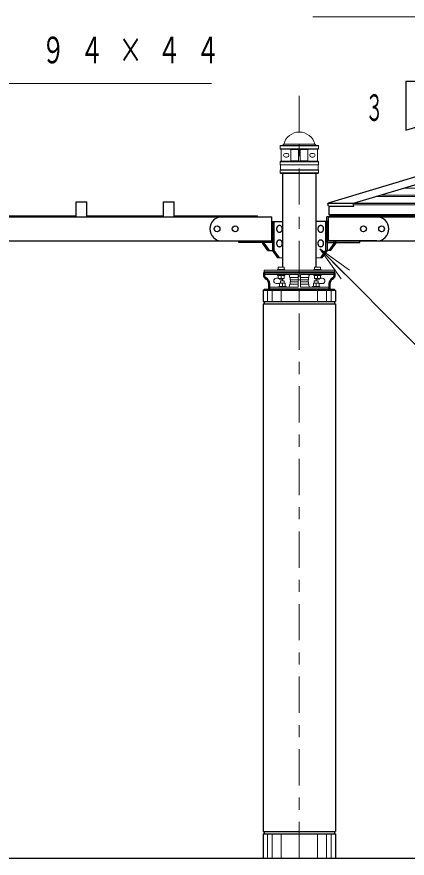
# Model space of a CAD drawing. Units: millimetres on the paper, scale 1:50. Extents: x -365 to 10, y -38 to 257.
# Drawn here: x -283 to -250.8, y 68.4 to 137.9 of the extents above; entities that cross this region are included whole.
import ezdxf
from ezdxf.enums import TextEntityAlignment as Align

# ---------------------------------------------------------------- set-up
doc = ezdxf.new("R2010")
doc.units = ezdxf.units.MM
doc.linetypes.add('USER2', pattern=[6, 3, -1, 1, -1])
doc.layers.add('LY_1', color=7, linetype='Continuous', lineweight=13)
doc.styles.add('ＭＳ ゴシック', font='')
doc.styles.get('ＭＳ ゴシック').set_extended_font_data('MS Gothic')

msp = doc.modelspace()

# ---------------------------------------------------------------- linework, layer by layer
at = {"layer": 'LY_1', "lineweight": 25}
for p, q in [((-250.898, 132.618), (-250.898, 128.574)), ((-250.898, 132.618), (-237.418, 132.618)), ((-250.898, 128.573), (-237.418, 132.617)), ((-261.089, 125.002), (-261.089, 117.264)), ((-258.293, 117.264), (-258.293, 125.002)), ((-278.131, 122.65), (-277.251, 122.65)), ((-278.131, 121.42), (-278.131, 122.65)), ((-277.251, 121.42), (-277.251, 122.65)), ((-270.931, 122.65), (-270.051, 122.65)), ((-270.931, 121.42), (-270.931, 122.65)), ((-270.051, 121.42), (-270.051, 122.65)), ((-257.231, 121.589), (-257.231, 122.301)), ((-292.091, 121.42), (-266.091, 121.42)), ((-284.451, 121.5), (-278.131, 121.5)), ((-277.251, 121.5), (-270.931, 121.5)), ((-270.051, 121.5), (-263.151, 121.5)), ((-263.151, 121.42), (-263.151, 121.5)), ((-257.496, 118.62), (-257.496, 121.02)), ((-257.369, 118.62), (-257.369, 121.02)), ((-227.291, 121.589), (-257.231, 121.589)), ((-292.091, 119.42), (-266.091, 119.42)), ((-257.228, 118.62), (-256.803, 119.22)), ((-257.1, 118.62), (-256.676, 119.22)), ((-256.803, 119.22), (-256.803, 119.42)), ((-256.676, 119.22), (-256.803, 119.22)), ((-256.676, 119.22), (-256.676, 119.42)), ((-257.92, 118.02), (-257.496, 118.62)), ((-257.793, 118.02), (-257.369, 118.62)), ((-257.1, 118.62), (-257.496, 118.62)), ((-330.409, 68.42), (-187.398, 68.42))]:
    msp.add_line(p, q, dxfattribs=at)
at = {"layer": 'LY_1', "linetype": 'USER2'}
msp.add_line((-259.691, 68.42), (-259.691, 131.644), dxfattribs=at)
at = {"layer": 'LY_1', "color": 131, "lineweight": 25}
for p, q in [((-229.962, 130.746), (-257.315, 122.54)), ((-227.796, 130.746), (-255.252, 122.509)), ((-257.276, 122.301), (-257.336, 122.5)), ((-255.189, 122.301), (-255.252, 122.509)), ((-257.276, 122.301), (-255.189, 122.301)), ((-257.291, 119.5), (-257.291, 121.34)), ((-257.291, 119.42), (-257.291, 121.02)), ((-257.211, 121.42), (-227.291, 121.42)), ((-227.291, 121.484), (-257.191, 121.484)), ((-257.191, 121.42), (-257.191, 121.484)), ((-256.311, 121.42), (-257.191, 121.42)), ((-257.111, 121.42), (-256.271, 121.42)), ((-256.255, 121.589), (-256.255, 121.54)), ((-256.676, 119.42), (-257.291, 119.42)), ((-257.211, 119.42), (-227.291, 119.42))]:
    msp.add_line(p, q, dxfattribs=at)
at = {"layer": 'LY_1'}
for p, q in [((-261.271, 127.282), (-261.251, 127.302)), ((-261.271, 127.282), (-261.271, 127.022)), ((-261.271, 127.282), (-258.111, 127.282)), ((-261.251, 127.302), (-258.131, 127.302)), ((-261.089, 127.302), (-260.971, 127.42)), ((-260.971, 127.42), (-258.411, 127.42)), ((-258.293, 127.302), (-258.411, 127.42)), ((-258.131, 127.302), (-258.111, 127.282)), ((-258.111, 127.282), (-258.111, 127.022)), ((-261.271, 127.022), (-258.111, 127.022)), ((-261.271, 127.022), (-261.251, 127.002)), ((-261.251, 127.002), (-260.429, 126.966)), ((-261.251, 127.002), (-258.131, 127.002)), ((-261.191, 126.997), (-261.191, 126.006)), ((-260.841, 126.652), (-260.701, 126.652)), ((-260.391, 126.964), (-259.761, 126.964)), ((-260.391, 126.926), (-260.391, 126.076)), ((-259.761, 126.962), (-259.761, 126.042)), ((-258.991, 126.964), (-259.621, 126.964)), ((-259.621, 126.962), (-259.621, 126.042)), ((-258.991, 126.926), (-258.991, 126.076)), ((-258.131, 127.002), (-258.953, 126.966)), ((-258.541, 126.652), (-258.681, 126.652)), ((-258.191, 126.997), (-258.191, 126.006)), ((-258.131, 127.002), (-258.111, 127.022)), ((-261.231, 126.002), (-261.271, 125.962)), ((-261.271, 125.962), (-258.111, 125.962)), ((-261.271, 125.962), (-261.271, 125.722)), ((-261.231, 126.002), (-260.429, 126.037)), ((-261.231, 126.002), (-258.151, 126.002)), ((-260.841, 126.352), (-260.701, 126.352)), ((-260.391, 126.038), (-259.761, 126.038)), ((-258.991, 126.038), (-259.621, 126.038)), ((-258.151, 126.002), (-258.953, 126.037)), ((-258.541, 126.352), (-258.681, 126.352)), ((-258.151, 126.002), (-258.111, 125.962)), ((-258.111, 125.962), (-258.111, 125.722)), ((-261.271, 125.722), (-258.111, 125.722)), ((-261.271, 125.722), (-261.251, 125.702)), ((-261.251, 125.302), (-261.271, 125.282)), ((-261.271, 125.282), (-258.111, 125.282)), ((-261.271, 125.282), (-261.271, 125.042)), ((-261.251, 125.702), (-258.131, 125.702)), ((-261.251, 125.702), (-261.251, 125.302)), ((-261.251, 125.302), (-258.131, 125.302)), ((-258.111, 125.722), (-258.131, 125.702)), ((-258.131, 125.702), (-258.131, 125.302)), ((-258.131, 125.302), (-258.111, 125.282)), ((-258.111, 125.282), (-258.111, 125.042)), ((-261.271, 125.042), (-258.111, 125.042)), ((-261.271, 125.042), (-261.231, 125.002)), ((-261.231, 125.002), (-258.151, 125.002)), ((-258.111, 125.042), (-258.151, 125.002)), ((-256.242, 116.294), (-258.009, 118.769)), ((-258.009, 118.769), (-255.534, 117.001)), ((-258.009, 118.769), (-255.888, 116.647)), ((-257.793, 118.02), (-258.293, 118.02)), ((-262.591, 117), (-262.591, 116.819)), ((-256.791, 117), (-262.591, 117)), ((-260.891, 117.064), (-261.491, 117.064)), ((-261.491, 117.064), (-261.491, 117)), ((-261.431, 117.264), (-261.431, 117.064)), ((-260.951, 117.264), (-261.431, 117.264)), ((-260.951, 117.264), (-260.951, 117.064)), ((-260.891, 117.064), (-260.891, 117)), ((-257.891, 117.064), (-258.491, 117.064)), ((-258.491, 117.064), (-258.491, 117)), ((-257.951, 117.264), (-258.431, 117.264)), ((-258.431, 117.264), (-258.431, 117.064)), ((-257.951, 117.264), (-257.951, 117.064)), ((-257.891, 117.064), (-257.891, 117)), ((-256.791, 117), (-256.791, 116.819)), ((-262.591, 116.639), (-259.781, 116.639)), ((-261.591, 116.339), (-261.431, 116.339)), ((-261.491, 116.575), (-261.491, 116.639)), ((-261.491, 116.575), (-260.891, 116.575)), ((-261.431, 116.315), (-261.431, 116.575)), ((-261.431, 116.315), (-260.951, 116.315)), ((-261.351, 116.263), (-261.351, 116.315)), ((-261.351, 116.263), (-261.031, 116.263)), ((-260.931, 116.119), (-261.251, 116.119)), ((-261.251, 116.119), (-261.251, 115.923)), ((-261.191, 116.315), (-261.191, 116.575)), ((-261.031, 116.263), (-261.031, 116.315)), ((-260.951, 116.315), (-260.951, 116.575)), ((-260.931, 116.119), (-260.931, 115.923)), ((-260.891, 116.575), (-260.891, 116.639)), ((-260.491, 116.539), (-260.491, 116.419)), ((-260.451, 116.399), (-260.491, 116.419)), ((-259.781, 116.399), (-260.451, 116.399)), ((-260.451, 116.399), (-260.451, 116.219)), ((-260.411, 116.199), (-260.451, 116.219)), ((-259.781, 116.199), (-260.411, 116.199)), ((-260.411, 116.199), (-260.411, 116.039)), ((-259.781, 116.639), (-259.781, 115.599)), ((-259.641, 116.199), (-259.741, 116.199)), ((-259.601, 116.639), (-259.601, 115.599)), ((-256.791, 116.639), (-259.601, 116.639)), ((-259.601, 116.399), (-258.931, 116.399)), ((-259.601, 116.199), (-258.971, 116.199)), ((-258.971, 116.199), (-258.931, 116.219)), ((-258.971, 116.199), (-258.971, 116.039)), ((-258.931, 116.399), (-258.891, 116.419)), ((-258.931, 116.399), (-258.931, 116.219)), ((-258.891, 116.539), (-258.891, 116.419)), ((-258.491, 116.575), (-258.491, 116.639)), ((-257.891, 116.575), (-258.491, 116.575)), ((-258.451, 116.119), (-258.451, 115.923)), ((-258.131, 116.119), (-258.451, 116.119)), ((-258.431, 116.315), (-258.431, 116.575)), ((-257.951, 116.315), (-258.431, 116.315)), ((-258.351, 116.263), (-258.351, 116.315)), ((-258.031, 116.263), (-258.351, 116.263)), ((-258.191, 116.315), (-258.191, 116.575)), ((-258.131, 116.119), (-258.131, 115.923)), ((-258.031, 116.263), (-258.031, 116.315)), ((-257.951, 116.315), (-257.951, 116.575)), ((-257.791, 116.339), (-257.951, 116.339)), ((-257.891, 116.575), (-257.891, 116.639)), ((-262.191, 115.599), (-259.781, 115.599)), ((-261.591, 115.899), (-261.331, 115.899)), ((-261.391, 115.663), (-260.791, 115.663)), ((-261.391, 115.663), (-261.391, 115.599)), ((-261.331, 115.923), (-260.851, 115.923)), ((-261.331, 115.923), (-261.331, 115.663)), ((-261.091, 115.923), (-261.091, 115.663)), ((-260.851, 115.923), (-260.851, 115.663)), ((-260.791, 115.663), (-260.791, 115.599)), ((-260.491, 115.819), (-260.451, 115.839)), ((-260.491, 115.819), (-260.491, 115.699)), ((-260.451, 116.019), (-260.411, 116.039)), ((-260.451, 116.019), (-260.451, 115.839)), ((-259.781, 115.839), (-260.451, 115.839)), ((-259.781, 116.039), (-260.411, 116.039)), ((-259.601, 116.039), (-258.971, 116.039)), ((-259.601, 115.839), (-258.931, 115.839)), ((-257.191, 115.599), (-259.601, 115.599)), ((-258.931, 116.019), (-258.971, 116.039)), ((-258.931, 116.019), (-258.931, 115.839)), ((-258.891, 115.819), (-258.931, 115.839)), ((-258.891, 115.819), (-258.891, 115.699)), ((-258.591, 115.663), (-258.591, 115.599)), ((-258.591, 115.663), (-257.991, 115.663)), ((-258.051, 115.923), (-258.531, 115.923)), ((-258.531, 115.923), (-258.531, 115.663)), ((-258.291, 115.923), (-258.291, 115.663)), ((-258.051, 115.923), (-258.051, 115.663)), ((-257.791, 115.899), (-258.051, 115.899)), ((-257.991, 115.663), (-257.991, 115.599)), ((-262.316, 115.32), (-262.316, 114.419)), ((-261.941, 115.32), (-261.941, 114.419)), ((-261.191, 115.32), (-261.191, 114.419)), ((-259.691, 115.32), (-259.691, 114.419)), ((-258.191, 115.32), (-258.191, 114.419)), ((-257.441, 115.32), (-257.441, 114.419)), ((-257.066, 115.32), (-257.066, 114.419)), ((-262.316, 70.42), (-262.316, 68.42)), ((-261.941, 70.42), (-261.941, 68.42)), ((-261.191, 70.42), (-261.191, 68.42)), ((-259.691, 70.42), (-259.691, 68.42)), ((-258.191, 70.42), (-258.191, 68.42)), ((-257.441, 70.42), (-257.441, 68.42)), ((-257.066, 70.42), (-257.066, 68.42))]:
    msp.add_line(p, q, dxfattribs=at)
at = {"layer": 'LY_1', "color": 12}
for p, q in [((-250.968, 123.794), (-227.291, 123.794)), ((-253.267, 123.105), (-227.291, 123.105)), ((-252.953, 123.199), (-227.291, 123.199))]:
    msp.add_line(p, q, dxfattribs=at)
at = {"layer": 'LY_1', "color": 4, "lineweight": 25}
for p, q in [((-227.291, 122.509), (-257.291, 122.509)), ((-262.606, 115.42), (-262.691, 115.32)), ((-256.777, 115.419), (-262.605, 115.419)), ((-256.776, 115.421), (-256.69, 115.321)), ((-256.691, 115.32), (-262.691, 115.32)), ((-262.691, 115.319), (-262.691, 114.419)), ((-256.691, 115.319), (-256.691, 114.419)), ((-262.691, 114.419), (-256.691, 114.419)), ((-262.691, 114.219), (-262.691, 70.62)), ((-262.691, 114.219), (-256.691, 114.219)), ((-262.605, 114.419), (-262.605, 114.219)), ((-256.776, 114.419), (-256.776, 114.219)), ((-256.691, 114.219), (-256.691, 70.62)), ((-262.691, 70.62), (-256.691, 70.62)), ((-262.691, 70.42), (-262.691, 68.42)), ((-262.691, 70.42), (-256.691, 70.42)), ((-262.605, 70.62), (-262.605, 70.42)), ((-256.776, 70.62), (-256.776, 70.42)), ((-256.691, 70.42), (-256.691, 68.42))]:
    msp.add_line(p, q, dxfattribs=at)
at = {"layer": 'LY_1', "color": 4}
msp.add_line((-255.223, 122.415), (-227.291, 122.415), dxfattribs=at)
at = {"layer": 'LY_1', "color": 40, "lineweight": 25}
for p, q in [((-266.091, 121.42), (-261.971, 121.42)), ((-261.971, 119.3), (-261.971, 121.42)), ((-261.971, 121.02), (-261.089, 121.02)), ((-261.886, 118.62), (-261.886, 121.02)), ((-261.758, 118.62), (-261.758, 121.02)), ((-253.291, 121.42), (-257.411, 121.42)), ((-257.411, 119.3), (-257.411, 121.42)), ((-266.091, 119.42), (-261.971, 119.42)), ((-264.691, 119.3), (-264.691, 119.42)), ((-261.971, 119.3), (-264.691, 119.3)), ((-262.706, 119.22), (-262.706, 119.3)), ((-262.706, 119.22), (-262.579, 119.22)), ((-262.281, 118.62), (-262.706, 119.22)), ((-262.579, 119.22), (-262.579, 119.3)), ((-262.154, 118.62), (-262.579, 119.22)), ((-253.291, 119.42), (-257.411, 119.42)), ((-257.411, 119.3), (-254.691, 119.3)), ((-254.691, 119.3), (-254.691, 119.42)), ((-262.281, 118.62), (-261.758, 118.62)), ((-261.461, 118.02), (-261.886, 118.62)), ((-261.334, 118.02), (-261.758, 118.62))]:
    msp.add_line(p, q, dxfattribs=at)
at = {"layer": 'LY_1', "color": 2, "lineweight": 25}
msp.add_line((-257.291, 121.02), (-258.293, 121.02), dxfattribs=at)
at = {"layer": 'LY_1', "color": 40}
msp.add_line((-261.461, 118.02), (-261.089, 118.02), dxfattribs=at)
at = {"layer": 'LY_1', "color": 140, "lineweight": 50}
for p, q in [((-262.591, 116.819), (-262.591, 116.536)), ((-262.591, 116.819), (-256.791, 116.819)), ((-256.791, 116.819), (-256.791, 116.536)), ((-262.191, 115.879), (-262.191, 115.419)), ((-262.191, 115.419), (-257.191, 115.419)), ((-257.191, 115.879), (-257.191, 115.419))]:
    msp.add_line(p, q, dxfattribs=at)
at = {"layer": 'LY_1'}
for points in [[(-228.132, 132.064), (-234.009, 137.94), (-258.587, 137.94)], [(-313.251, 122.65), (-303.474, 132.426), (-266.949, 132.426)], [(-258.009, 118.769), (-249.415, 110.174), (-224.46, 110.174)]]:
    msp.add_lwpolyline(points, dxfattribs=at)
at = {"layer": 'LY_1', "color": 40, "lineweight": 25}
for points in [[(-261.334, 120.72), (-261.316, 120.718), (-261.297, 120.715), (-261.279, 120.709), (-261.261, 120.701), (-261.244, 120.691), (-261.228, 120.679), (-261.212, 120.665), (-261.198, 120.649), (-261.184, 120.632), (-261.172, 120.612), (-261.16, 120.592), (-261.15, 120.57), (-261.142, 120.546), (-261.135, 120.522), (-261.129, 120.497), (-261.125, 120.472), (-261.123, 120.446), (-261.122, 120.42), (-261.123, 120.393), (-261.125, 120.367), (-261.129, 120.342), (-261.135, 120.317), (-261.142, 120.293), (-261.15, 120.27), (-261.16, 120.247), (-261.172, 120.227), (-261.184, 120.207), (-261.198, 120.19), (-261.212, 120.174), (-261.228, 120.16), (-261.244, 120.148), (-261.261, 120.138), (-261.279, 120.13), (-261.297, 120.124), (-261.316, 120.121), (-261.334, 120.12), (-261.353, 120.121), (-261.371, 120.124), (-261.389, 120.13), (-261.407, 120.138), (-261.424, 120.148), (-261.44, 120.16), (-261.456, 120.174), (-261.47, 120.19), (-261.484, 120.207), (-261.497, 120.227), (-261.508, 120.247), (-261.518, 120.27), (-261.526, 120.293), (-261.533, 120.317), (-261.539, 120.342), (-261.543, 120.367), (-261.545, 120.393), (-261.546, 120.42), (-261.545, 120.446), (-261.543, 120.472), (-261.539, 120.497), (-261.533, 120.522), (-261.526, 120.546), (-261.518, 120.57), (-261.508, 120.592), (-261.497, 120.612), (-261.484, 120.632), (-261.47, 120.649), (-261.456, 120.665), (-261.44, 120.679), (-261.424, 120.691), (-261.407, 120.701), (-261.389, 120.709), (-261.371, 120.715), (-261.353, 120.718)], [(-261.334, 119.52), (-261.316, 119.518), (-261.297, 119.515), (-261.279, 119.509), (-261.261, 119.501), (-261.244, 119.491), (-261.228, 119.479), (-261.212, 119.465), (-261.198, 119.449), (-261.184, 119.432), (-261.172, 119.412), (-261.16, 119.392), (-261.15, 119.37), (-261.142, 119.346), (-261.135, 119.322), (-261.129, 119.297), (-261.125, 119.272), (-261.123, 119.246), (-261.122, 119.22), (-261.123, 119.193), (-261.125, 119.167), (-261.129, 119.142), (-261.135, 119.117), (-261.142, 119.093), (-261.15, 119.07), (-261.16, 119.047), (-261.172, 119.027), (-261.184, 119.007), (-261.198, 118.99), (-261.212, 118.974), (-261.228, 118.96), (-261.244, 118.948), (-261.261, 118.938), (-261.279, 118.93), (-261.297, 118.924), (-261.316, 118.921), (-261.334, 118.92), (-261.353, 118.921), (-261.371, 118.924), (-261.389, 118.93), (-261.407, 118.938), (-261.424, 118.948), (-261.44, 118.96), (-261.456, 118.974), (-261.47, 118.99), (-261.484, 119.007), (-261.497, 119.027), (-261.508, 119.047), (-261.518, 119.07), (-261.526, 119.093), (-261.533, 119.117), (-261.539, 119.142), (-261.543, 119.167), (-261.545, 119.193), (-261.546, 119.22), (-261.545, 119.246), (-261.543, 119.272), (-261.539, 119.297), (-261.533, 119.322), (-261.526, 119.346), (-261.518, 119.37), (-261.508, 119.392), (-261.497, 119.412), (-261.484, 119.432), (-261.47, 119.449), (-261.456, 119.465), (-261.44, 119.479), (-261.424, 119.491), (-261.407, 119.501), (-261.389, 119.509), (-261.371, 119.515), (-261.353, 119.518)]]:
    msp.add_lwpolyline(points, close=True, dxfattribs=at)
at = {"layer": 'LY_1', "lineweight": 25}
for points in [[(-257.92, 120.72), (-257.902, 120.718), (-257.883, 120.715), (-257.865, 120.709), (-257.848, 120.701), (-257.831, 120.691), (-257.814, 120.679), (-257.799, 120.665), (-257.784, 120.649), (-257.77, 120.632), (-257.758, 120.612), (-257.746, 120.592), (-257.737, 120.57), (-257.728, 120.546), (-257.721, 120.522), (-257.715, 120.497), (-257.711, 120.472), (-257.709, 120.446), (-257.708, 120.42), (-257.709, 120.393), (-257.711, 120.367), (-257.715, 120.342), (-257.721, 120.317), (-257.728, 120.293), (-257.737, 120.27), (-257.746, 120.247), (-257.758, 120.227), (-257.77, 120.207), (-257.784, 120.19), (-257.799, 120.174), (-257.814, 120.16), (-257.831, 120.148), (-257.848, 120.138), (-257.865, 120.13), (-257.883, 120.124), (-257.902, 120.121), (-257.92, 120.12), (-257.939, 120.121), (-257.957, 120.124), (-257.975, 120.13), (-257.993, 120.138), (-258.01, 120.148), (-258.026, 120.16), (-258.042, 120.174), (-258.057, 120.19), (-258.07, 120.207), (-258.083, 120.227), (-258.094, 120.247), (-258.104, 120.27), (-258.112, 120.293), (-258.12, 120.317), (-258.125, 120.342), (-258.129, 120.367), (-258.132, 120.393), (-258.132, 120.42), (-258.132, 120.446), (-258.129, 120.472), (-258.125, 120.497), (-258.12, 120.522), (-258.112, 120.546), (-258.104, 120.57), (-258.094, 120.592), (-258.083, 120.612), (-258.07, 120.632), (-258.057, 120.649), (-258.042, 120.665), (-258.026, 120.679), (-258.01, 120.691), (-257.993, 120.701), (-257.975, 120.709), (-257.957, 120.715), (-257.939, 120.718)], [(-257.92, 119.52), (-257.902, 119.518), (-257.883, 119.515), (-257.865, 119.509), (-257.848, 119.501), (-257.831, 119.491), (-257.814, 119.479), (-257.799, 119.465), (-257.784, 119.449), (-257.77, 119.432), (-257.758, 119.412), (-257.746, 119.392), (-257.737, 119.37), (-257.728, 119.346), (-257.721, 119.322), (-257.715, 119.297), (-257.711, 119.272), (-257.709, 119.246), (-257.708, 119.22), (-257.709, 119.193), (-257.711, 119.167), (-257.715, 119.142), (-257.721, 119.117), (-257.728, 119.093), (-257.737, 119.07), (-257.746, 119.047), (-257.758, 119.027), (-257.77, 119.007), (-257.784, 118.99), (-257.799, 118.974), (-257.814, 118.96), (-257.831, 118.948), (-257.848, 118.938), (-257.865, 118.93), (-257.883, 118.924), (-257.902, 118.921), (-257.92, 118.92), (-257.939, 118.921), (-257.957, 118.924), (-257.975, 118.93), (-257.993, 118.938), (-258.01, 118.948), (-258.026, 118.96), (-258.042, 118.974), (-258.057, 118.99), (-258.07, 119.007), (-258.083, 119.027), (-258.094, 119.047), (-258.104, 119.07), (-258.112, 119.093), (-258.12, 119.117), (-258.125, 119.142), (-258.129, 119.167), (-258.132, 119.193), (-258.132, 119.22), (-258.132, 119.246), (-258.129, 119.272), (-258.125, 119.297), (-258.12, 119.322), (-258.112, 119.346), (-258.104, 119.37), (-258.094, 119.392), (-258.083, 119.412), (-258.07, 119.432), (-258.057, 119.449), (-258.042, 119.465), (-258.026, 119.479), (-258.01, 119.491), (-257.993, 119.501), (-257.975, 119.509), (-257.957, 119.515), (-257.939, 119.518)]]:
    msp.add_lwpolyline(points, close=True, dxfattribs=at)
at = {"layer": 'LY_1', "color": 40, "lineweight": 25}
for centre in [(-266.491, 120.42), (-264.991, 120.42), (-254.391, 120.42), (-252.891, 120.42)]:
    msp.add_circle(centre, 0.24, dxfattribs=at)
at = {"layer": 'LY_1'}
for centre, radius, start, end in [((-259.691, 127.1), 1.319, 14.00253, 165.99746), ((-260.841, 126.502), 0.15, 90, 270), ((-260.701, 126.502), 0.15, 270, 90), ((-260.431, 126.926), 0.04, 0, 87.5), ((-259.801, 126.962), 0.04, 0, 90), ((-259.581, 126.962), 0.04, 90, 180), ((-258.951, 126.926), 0.04, 92.5, 180), ((-258.681, 126.502), 0.15, 90, 270), ((-258.541, 126.502), 0.15, 270, 90), ((-260.431, 126.076), 0.04, 272.5, 0), ((-259.801, 126.042), 0.04, 270, 0), ((-259.581, 126.042), 0.04, 180, 270), ((-258.951, 126.076), 0.04, 180, 267.5), ((-261.591, 116.119), 0.22, 90.00001, 267.3386), ((-261.291, 116.119), 0.22, 0.00016, 40.88696), ((-260.591, 116.539), 0.1, 0, 90), ((-258.791, 116.539), 0.1, 89.99999, 180), ((-258.091, 116.119), 0.22, 139.11303, 179.99984), ((-257.791, 116.119), 0.22, 270, 90), ((-260.591, 115.699), 0.1, 270, 0), ((-258.791, 115.699), 0.1, 179.99999, 270)]:
    msp.add_arc(centre, radius, start, end, dxfattribs=at)
at = {"layer": 'LY_1', "color": 131, "lineweight": 25}
for centre, radius, start, end in [((-257.306, 122.509), 0.032, 106.69924, 196.69924), ((-257.211, 121.34), 0.08, 90, 180), ((-256.311, 121.54), 0.056, 270, 0), ((-257.211, 119.5), 0.08, 180, 270)]:
    msp.add_arc(centre, radius, start, end, dxfattribs=at)
at = {"layer": 'LY_1', "color": 40, "lineweight": 25}
for centre, start, end in [((-266.091, 120.42), 90, 270), ((-253.291, 120.42), 270, 90)]:
    msp.add_arc(centre, 1, start, end, dxfattribs=at)
at = {"layer": 'LY_1', "color": 140, "lineweight": 50}
for centre, radius, start, end in [((-262.391, 116.536), 0.2, 180, 242.74229), ((-262.729, 115.879), 0.538, 0, 62.74229), ((-256.653, 115.879), 0.538, 117.25771, 179.99999), ((-256.991, 116.536), 0.2, 297.25771, 0)]:
    msp.add_arc(centre, radius, start, end, dxfattribs=at)

# ---------------------------------------------------------------- texts
at = {"layer": 'LY_1', "style": 'ＭＳ ゴシック', "width": 0.5}
msp.add_text('３', height=2.199, dxfattribs=at).set_placement((-253.485, 130.437), align=Align.MIDDLE_CENTER)
at = {"layer": 'LY_1', "insert": (-303.39, 135.076), "char_height": 2.199, "attachment_point": 4, "style": 'ＭＳ ゴシック'}
msp.add_mtext('\\T1.64;\\W0.65;格子：ヒノキ\u3000９４×４４', dxfattribs=at)

doc.saveas('drawing.dxf')
